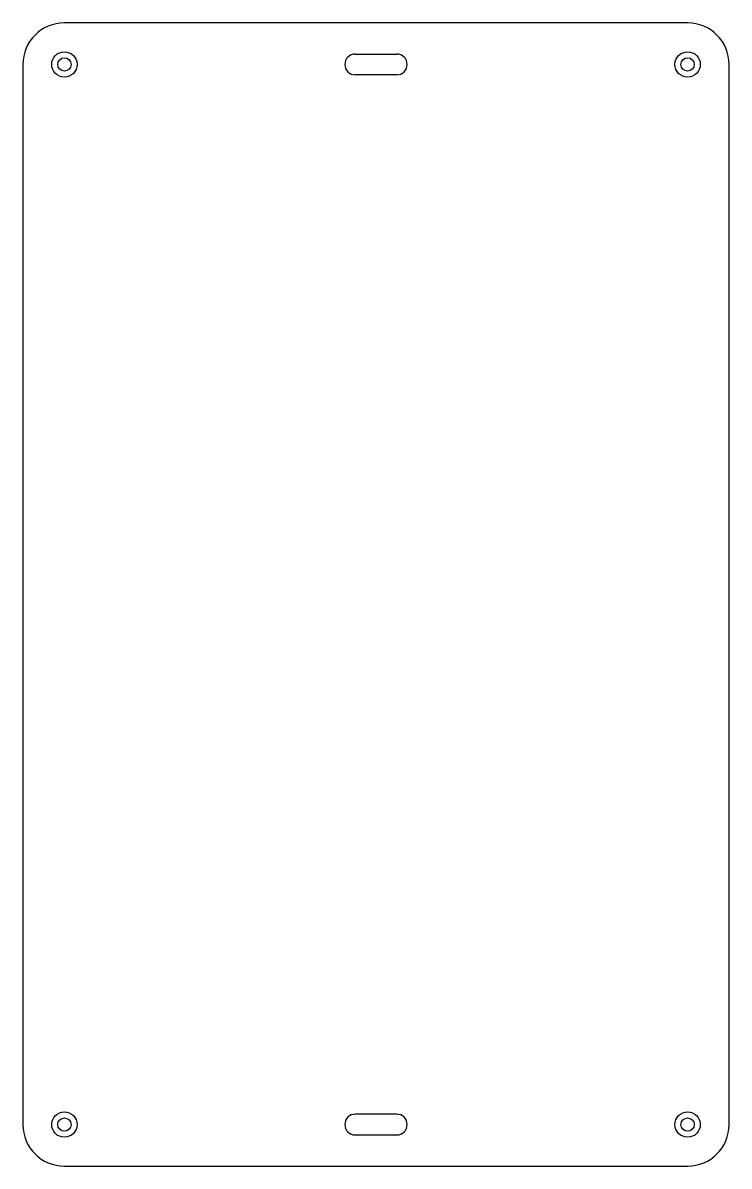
# Model space of a CAD drawing. Extents: x 0 to 170, y 0 to 275.
import ezdxf

# ---------------------------------------------------------------- set-up
doc = ezdxf.new("R2010")
doc.units = 0
doc.layers.get('0').update_dxf_attribs({"linetype": 'CONTINUOUS'})

msp = doc.modelspace()

# ---------------------------------------------------------------- linework, layer by layer
at = {"color": 7}
for p, q in [((160, 275), (10, 275)), ((80, 267.499995), (90.00001, 267.5)), ((0, 265), (0, 10)), ((170, 10), (170, 265)), ((90, 262.5), (79.99999, 262.499995)), ((90, 12.500005), (80, 12.499995)), ((79.99999, 7.499995), (90.005, 7.50001)), ((10, 0), (160, 0))]:
    msp.add_line(p, q, dxfattribs=at)
for centre, radius in [((10, 265), 3.05), ((160, 265), 3.05), ((10, 265), 1.6), ((160, 265), 1.6), ((10, 10), 3.05), ((10, 10), 1.6), ((160, 10), 3.05), ((160, 10), 1.6)]:
    msp.add_circle(centre, radius, dxfattribs=at)
for centre, radius, start, end in [((10, 265), 10, 90, 180), ((160, 265), 10, 0, 90), ((80, 264.999995), 2.5, 89.99977082, 269.99977082), ((90, 265), 2.5, 269.99977082, 449.99977082), ((80, 9.999995), 2.5, 89.99977082, 269.99977082), ((90, 10.000005), 2.5, 270.11459158, 450.11459158), ((10, 10), 10, 180, 270), ((160, 10), 10, 270, 360)]:
    msp.add_arc(centre, radius, start, end, dxfattribs=at)

doc.saveas('drawing.dxf')
